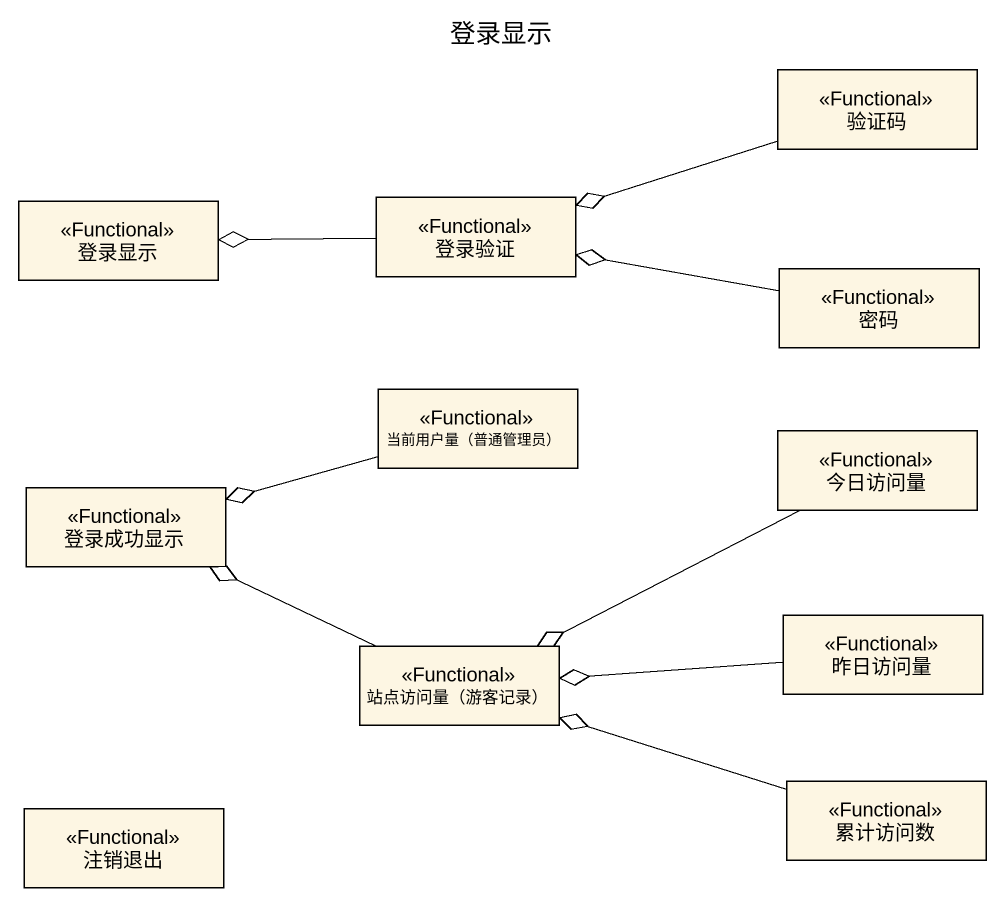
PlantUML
@startuml
title 登录显示
hide circle
hide empty members
class 验证码 <<Functional>>
class 登录显示 <<Functional>>
class 登录验证 <<Functional>>
class 密码 <<Functional>>
class "当前用户量（普通管理员）" as 当前用户量_普通管理员 <<Functional>>
class 今日访问量 <<Functional>>
class 登录成功显示 <<Functional>>
class 昨日访问量 <<Functional>>
class "站点访问量（游客记录）" as 站点访问量_游客记录 <<Functional>>
class 累计访问数 <<Functional>>
class 注销退出 <<Functional>>
验证码 -left-o 登录验证
登录验证 -left-o 登录显示
密码 -left-o 登录验证
当前用户量_普通管理员 -left-o 登录成功显示
今日访问量 -left-o 站点访问量_游客记录
昨日访问量 -left-o 站点访问量_游客记录
站点访问量_游客记录 -left-o 登录成功显示
累计访问数 -left-o 站点访问量_游客记录
@enduml
